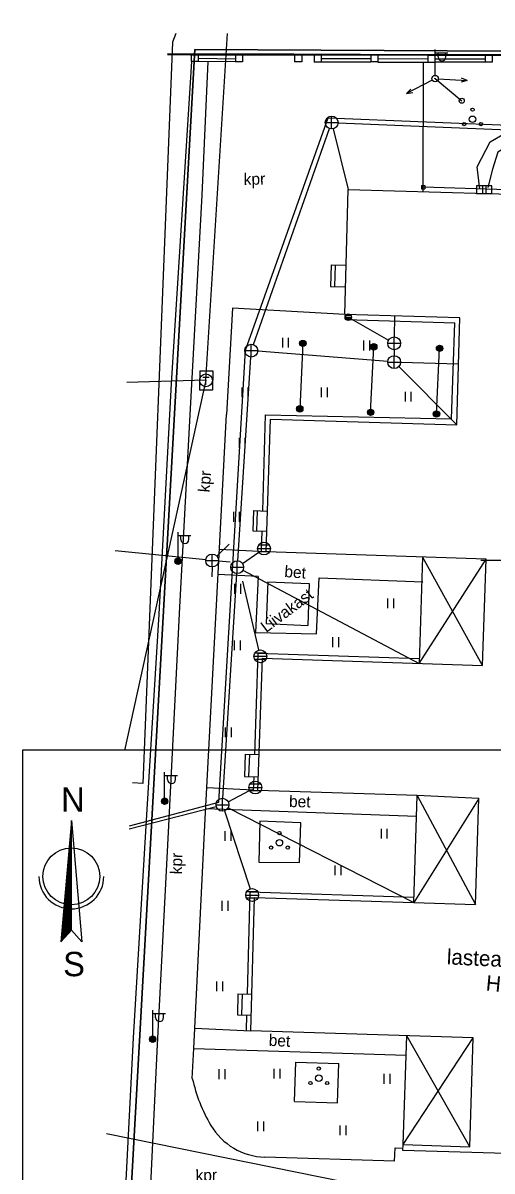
# Model space of a CAD drawing. Extents: x 630233 to 630407, y 6457243 to 6457442.
# Drawn here: x 630312.4 to 630348.9, y 6457352.6 to 6457441.7 of the extents above; entities that cross this region are included whole.
import ezdxf

# ---------------------------------------------------------------- set-up
doc = ezdxf.new("R2010")
doc.units = 0
for name, color, linetype in [('AED', 7, 'Continuous'), ('HALJASTUS', 7, 'Continuous'), ('HOONE', 7, 'Continuous'), ('HOONEDET', 7, 'Continuous'), ('KKAEV', 7, 'Continuous'), ('KTRASS', 7, 'Continuous'), ('MPKAABEL', 7, 'Continuous'), ('MPOHULIIN', 7, 'Continuous'), ('PIIR', 7, 'Continuous'), ('POST', 7, 'Continuous'), ('PUU', 7, 'Continuous'), ('RAJATIS', 7, 'Continuous'), ('SKKAEV', 7, 'Continuous'), ('SKTRASS', 7, 'Continuous'), ('TEE', 7, 'Continuous'), ('TKAEV', 7, 'Continuous'), ('TTRASS', 7, 'Continuous'), ('VORK', 7, 'Continuous'), ('VORMISTUS', 7, 'Continuous'), ('VTRASS', 7, 'Continuous')]:
    doc.layers.add(name, color=color, linetype=linetype)

# ---------------------------------------------------------------- blocks, each defined once
blk = doc.blocks.new('VARPOS')
at = {"layer": 'HOONE'}
for p, q in [((-25, 25), (-25, -25)), ((-25, 25), (25, 25)), ((25, 25), (25, -25)), ((-25, -25), (25, -25))]:
    blk.add_line(p, q, dxfattribs=at)
blk = doc.blocks.new('MEPOST')
at = {"layer": 'HOONE'}
for radius in [50, 45, 40, 35, 30, 25, 20, 15, 10, 5]:
    blk.add_circle((0, 0), radius, dxfattribs=at)
blk = doc.blocks.new('VAPOST')
at = {"layer": 'HOONE'}
for p, q in [((0, 50), (0, 450)), ((0, 400), (200, 400)), ((45, 336), (45, 400)), ((168, 336), (168, 400))]:
    blk.add_line(p, q, dxfattribs=at)
blk.add_arc((107, 336), 61.3, 180, 0, dxfattribs=at)
blk = doc.blocks.new('BEPOST')
at = {"layer": 'HOONE'}
for radius in [50, 4.67]:
    blk.add_circle((0, 0), radius, dxfattribs=at)
blk = doc.blocks.new('TUPOST')
at = {"layer": 'HOONE'}
blk.add_circle((0, 0), 40, dxfattribs=at)
blk = doc.blocks.new('PQQSAS')
at = {"layer": 'HOONE'}
for centre, radius in [((0, 0), 50), ((0, 150), 25), ((-130, -75), 25), ((130, -75), 25)]:
    blk.add_circle(centre, radius, dxfattribs=at)
blk = doc.blocks.new('KAKAEV')
at = {"layer": 'HOONE'}
for p, q in [((-100, 0), (100, 0)), ((0, -100), (0, 100))]:
    blk.add_line(p, q, dxfattribs=at)
blk.add_circle((0, 0), 100, dxfattribs=at)
blk = doc.blocks.new('HEIN')
at = {"layer": 'HOONE'}
for p, q in [((-46, 76), (-46, -76)), ((46, 76), (46, -76))]:
    blk.add_line(p, q, dxfattribs=at)
blk = doc.blocks.new('REKAEV')
at = {"layer": 'HOONE'}
for p, q in [((-100, 0), (100, 0)), ((86, 50), (-86, 50)), ((86, -50), (-86, -50))]:
    blk.add_line(p, q, dxfattribs=at)
blk.add_circle((0, 0), 100, dxfattribs=at)
blk = doc.blocks.new('PUPOST')
at = {"layer": 'HOONE'}
blk.add_circle((0, 0), 50, dxfattribs=at)
blk = doc.blocks.new('MPSUUN')
at = {"layer": 'HOONE'}
for p, q in [((50, 0), (500, 0)), ((500, 0), (410, 30)), ((500, 0), (410, -30))]:
    blk.add_line(p, q, dxfattribs=at)
blk = doc.blocks.new('SOKAEV')
at = {"layer": 'HOONE'}
for p, q in [((-50, 50), (50, 50)), ((0, -70), (0, 50))]:
    blk.add_line(p, q, dxfattribs=at)
blk.add_circle((0, 0), 100, dxfattribs=at)
blk = doc.blocks.new('ELKAPP')
at = {"layer": 'HOONE'}
for p, q in [((119, 60), (-119, 60)), ((-119, 60), (-119, -60)), ((-27, 60), (-27, -60)), ((27, 60), (27, -60)), ((119, -60), (119, 60)), ((-119, -60), (119, -60))]:
    blk.add_line(p, q, dxfattribs=at)
blk = doc.blocks.new('VKORIS')
at = {"layer": 'HOONE'}
for p, q in [((0, 400), (0, -400)), ((-400, 0), (400, 0))]:
    blk.add_line(p, q, dxfattribs=at)

msp = doc.modelspace()

# ---------------------------------------------------------------- linework, layer by layer
at = {"layer": 'AED'}
for points in [[(630326.033, 6457439.286), (630328.912, 6457439.263)], [(630335.59, 6457439.236), (630339.445, 6457439.253)], [(630343.868, 6457439.23), (630339.998, 6457439.253)], [(630344.421, 6457439.23), (630348.332, 6457439.233)], [(630395.188, 6457328.084), (630393.821, 6457315.879), (630392.528, 6457307.379), (630390.529, 6457292.492), (630388.464, 6457278.147), (630372.795, 6457279.494), (630357.41, 6457288.618), (630343.578, 6457296.971), (630331.605, 6457304.633), (630318.559, 6457312.936), (630319.42, 6457330.859), (630320.242, 6457348.269), (630320.988, 6457362.896), (630322.036, 6457380.216), (630322.981, 6457395.804), (630323.964, 6457413.741), (630325.538, 6457438.733)], [(630326.033, 6457439.01), (630328.914, 6457438.954)], [(630328.912, 6457438.71), (630326.033, 6457438.733)], [(630335.59, 6457438.96), (630339.445, 6457438.977)], [(630339.445, 6457438.7), (630335.59, 6457438.683)], [(630339.998, 6457438.977), (630343.868, 6457438.953)], [(630339.998, 6457438.7), (630343.868, 6457438.677)], [(630344.421, 6457438.953), (630348.332, 6457438.957)], [(630348.332, 6457438.68), (630344.421, 6457438.677)]]:
    msp.add_lwpolyline(points, dxfattribs=at)
at = {"layer": 'HOONE'}
for points in [[(630354.418, 6457353.798), (630341.942, 6457354.157), (630341.967, 6457354.617), (630347.134, 6457354.449), (630347.4, 6457362.901), (630330.119, 6457363.445), (630330.411, 6457373.806), (630342.788, 6457373.413), (630347.576, 6457373.261), (630347.826, 6457381.507), (630343.052, 6457381.735), (630330.668, 6457382.125), (630331.015, 6457392.389), (630348.124, 6457391.821), (630348.415, 6457400.094), (630331.306, 6457400.662), (630331.657, 6457410.952), (630346.123, 6457410.53), (630346.37, 6457418.821), (630337.414, 6457419.082), (630337.671, 6457428.792), (630359.278, 6457428.179)], [(630343.47, 6457400.258), (630343.195, 6457391.984), (630348.415, 6457400.094)], [(630348.124, 6457391.821), (630343.47, 6457400.258)], [(630347.826, 6457381.507), (630342.788, 6457373.413), (630343.052, 6457381.735), (630347.576, 6457373.261)], [(630341.967, 6457354.617), (630342.233, 6457363.064)]]:
    msp.add_lwpolyline(points, dxfattribs=at)
at = {"layer": 'HOONEDET'}
for p, q in [((630336.351, 6457422.94), (630336.307, 6457421.275)), ((630336.351, 6457422.94), (630337.515, 6457422.909)), ((630336.656, 6457421.266), (630336.7, 6457422.931)), ((630336.307, 6457421.275), (630337.471, 6457421.244)), ((630330.33, 6457403.857), (630330.276, 6457402.285)), ((630330.33, 6457403.857), (630331.414, 6457403.82)), ((630330.619, 6457403.847), (630330.565, 6457402.275)), ((630330.276, 6457402.285), (630331.36, 6457402.248)), ((630329.68, 6457384.94), (630329.622, 6457383.211)), ((630329.68, 6457384.94), (630330.762, 6457384.903)), ((630330.006, 6457384.929), (630329.948, 6457383.2)), ((630329.622, 6457383.211), (630330.703, 6457383.174)), ((630329.115, 6457366.335), (630329.069, 6457364.703)), ((630329.115, 6457366.335), (630330.2, 6457366.304)), ((630329.433, 6457366.326), (630329.387, 6457364.694)), ((630329.069, 6457364.703), (630330.154, 6457364.672)), ((630341.967, 6457354.617), (630347.4, 6457362.901)), ((630347.134, 6457354.449), (630342.233, 6457363.064))]:
    msp.add_line(p, q, dxfattribs=at)
at = {"layer": 'KTRASS'}
for points in [[(630336.903, 6457433.975), (630372.119, 6457432.516)], [(630330.317, 6457416.747), (630336.237, 6457433.524)], [(630336.521, 6457433.51), (630337.671, 6457428.792)], [(630341.272, 6457417.354), (630341.319, 6457418.968)], [(630340.767, 6457415.433), (630330.649, 6457416.235)], [(630341.26, 6457416.354), (630341.262, 6457415.893)], [(630329.095, 6457399.955), (630330.119, 6457415.776)], [(630341.618, 6457415.039), (630346.123, 6457410.53)], [(630341.765, 6457415.378), (630346.263, 6457415.244)], [(630326.61, 6457400.031), (630319.571, 6457400.74)], [(630327.466, 6457400.329), (630328.428, 6457401.261)], [(630327.606, 6457399.944), (630328.503, 6457399.876)], [(630327.099, 6457399.481), (630327.086, 6457398.709)], [(630327.937, 6457381.507), (630329.032, 6457398.957)], [(630329.505, 6457399.222), (630343.195, 6457391.984)], [(630320.656, 6457379.147), (630327.422, 6457380.884)], [(630328.351, 6457380.781), (630342.788, 6457373.413)]]:
    msp.add_lwpolyline(points, dxfattribs=at)
at = {"layer": 'MPKAABEL'}
for points in [[(630347.91, 6457428.83), (630347.7, 6457430.57), (630348.73, 6457432.49), (630349.88, 6457433.16), (630351.7, 6457432.63), (630353.94, 6457432.22), (630363.7, 6457432.41), (630373.71, 6457431.2), (630383.69, 6457430.65), (630393.71, 6457430.1), (630397.56, 6457429.21), (630400.79, 6457427.51), (630401.15, 6457426.77), (630399.68, 6457419.28), (630398.15, 6457409.23), (630396.76, 6457399.18), (630395.32, 6457388.64), (630394.22, 6457378.52), (630395.23, 6457374.5), (630395.9, 6457373.55), (630401.51, 6457365.3), (630402.787, 6457362.663)], [(630402.694, 6457361.662), (630401.18, 6457364.68), (630395.36, 6457373.2), (630394.62, 6457374.36), (630393.56, 6457378.45), (630394.93, 6457388.76), (630396.23, 6457399.29), (630397.66, 6457409.31), (630399.13, 6457419.4), (630400.9, 6457426.76), (630400.64, 6457427.25), (630397.37, 6457428.78), (630393.6, 6457429.8), (630383.62, 6457430.19), (630373.67, 6457430.76), (630363.75, 6457431.85), (630353.97, 6457431.98), (630351.51, 6457432.04), (630350.11, 6457432.19), (630349.31, 6457431.69), (630348.91, 6457430.38), (630348.55, 6457428.94)]]:
    msp.add_lwpolyline(points, dxfattribs=at)
at = {"layer": 'PIIR'}
msp.add_lwpolyline([(630324.28, 6457440.902), (630324.04, 6457440.23), (630321.72, 6457382.65), (630320.927, 6457382.701)], dxfattribs=at)
for points in [[(630325.76, 6457439.66), (630318.69, 6457313.03), (630362.92, 6457285.35), (630375.96, 6457278.96), (630389.13, 6457278.16), (630404.2, 6457439.25)], [(630325.76, 6457439.66), (630404.2, 6457439.25), (630389.13, 6457278.16), (630375.96, 6457278.96), (630362.92, 6457285.35), (630318.69, 6457313.03)]]:
    msp.add_lwpolyline(points, close=True, dxfattribs=at)
at = {"layer": 'POST'}
msp.add_line((630344.439, 6457437.413), (630346.513, 6457435.69), dxfattribs=at)
at = {"layer": 'RAJATIS'}
for points in [[(630334.157, 6457416.852), (630333.916, 6457411.759)], [(630339.426, 6457411.486), (630339.667, 6457416.579)], [(630344.549, 6457411.363), (630344.79, 6457416.456)], [(630331.43, 6457398.327), (630331.313, 6457395.077)], [(630331.43, 6457398.327), (630334.658, 6457398.193)], [(630334.658, 6457398.193), (630334.541, 6457394.943)], [(630331.313, 6457395.077), (630334.541, 6457394.943)], [(630330.809, 6457379.73), (630330.738, 6457376.549), (630333.906, 6457376.514), (630334.016, 6457379.613), (630330.809, 6457379.73)], [(630333.509, 6457357.958), (630333.605, 6457361.006)], [(630333.605, 6457361.006), (630336.953, 6457360.901)], [(630336.858, 6457357.852), (630336.953, 6457360.901)], [(630333.509, 6457357.958), (630336.858, 6457357.852)]]:
    msp.add_lwpolyline(points, dxfattribs=at)
at = {"layer": 'SKTRASS'}
for points in [[(630337.909, 6457418.755), (630340.822, 6457417.101)], [(630329.472, 6457399.743), (630330.729, 6457400.627)], [(630330.747, 6457393.03), (630329.501, 6457398.383)], [(630328.349, 6457381.24), (630330.024, 6457382.118)], [(630328.063, 6457380.533), (630330.067, 6457374.476)]]:
    msp.add_lwpolyline(points, dxfattribs=at)
at = {"layer": 'TEE'}
for points in [[(630381.636, 6457441.732), (630381.526, 6457439.173), (630363.499, 6457439.128), (630353.335, 6457439.186), (630343.841, 6457439.193), (630333.456, 6457439.238), (630325.424, 6457439.228), (630323.644, 6457439.252)], [(630381.566, 6457441.723), (630381.459, 6457439.243), (630363.499, 6457439.198), (630353.335, 6457439.256), (630343.841, 6457439.263), (630333.456, 6457439.308), (630325.424, 6457439.298), (630323.645, 6457439.322)], [(630326.769, 6457438.751), (630326.301, 6457428.36), (630325.367, 6457411.283), (630324.566, 6457396.357), (630323.686, 6457378.869), (630322.832, 6457362.388), (630322.301, 6457350.951), (630340.821, 6457350.554), (630355.186, 6457350.201), (630369.441, 6457349.901), (630378.426, 6457349.746), (630378.743, 6457360.099), (630379.282, 6457380.018), (630379.921, 6457398.601), (630380.461, 6457419.575), (630380.901, 6457438.665)], [(630343.517, 6457428.626), (630343.534, 6457438.675)], [(630352.508, 6457428.697), (630343.518, 6457428.983)], [(630337.414, 6457419.082), (630328.682, 6457419.571), (630328.215, 6457411.321)], [(630337.496, 6457418.701), (630337.507, 6457419.079)], [(630337.496, 6457418.701), (630345.986, 6457418.448)], [(630345.703, 6457410.98), (630345.986, 6457418.448)], [(630327.518, 6457397.996), (630328.215, 6457411.321)], [(630331.047, 6457403.832), (630331.258, 6457411.3), (630331.258, 6457411.3), (630345.703, 6457410.98)], [(630330.959, 6457400.719), (630331.003, 6457402.26)], [(630331.294, 6457400.655), (630327.667, 6457400.845)], [(630330.675, 6457398.731), (630327.565, 6457398.894)], [(630330.675, 6457398.731), (630330.675, 6457398.731), (630330.474, 6457394.382)], [(630335.232, 6457394.274), (630335.433, 6457398.623)], [(630335.433, 6457398.623), (630343.493, 6457398.321)], [(630326.553, 6457379.427), (630327.518, 6457397.996)], [(630330.474, 6457394.382), (630335.232, 6457394.274)], [(630330.673, 6457392.79), (630330.403, 6457384.916)], [(630330.673, 6457392.79), (630343.208, 6457392.374)], [(630330.344, 6457383.187), (630330.308, 6457382.137)], [(630330.308, 6457382.137), (630326.704, 6457382.324)], [(630326.62, 6457380.711), (630343.001, 6457380.131)], [(630325.772, 6457363.665), (630326.553, 6457379.427)], [(630330.038, 6457374.247), (630329.827, 6457366.315)], [(630330.038, 6457374.247), (630342.801, 6457373.841)], [(630329.783, 6457364.683), (630329.751, 6457363.464)], [(630325.686, 6457362.079), (630325.772, 6457363.665)], [(630325.772, 6457363.665), (630330.119, 6457363.445)], [(630325.57, 6457359.751), (630325.686, 6457362.079), (630342.186, 6457361.561)], [(630341.277, 6457353.325), (630341.334, 6457354.363), (630341.951, 6457354.329)], [(630341.277, 6457353.325), (630331.197, 6457353.637)]]:
    msp.add_lwpolyline(points, dxfattribs=at)
for centre, radius, start, end in [((630337.877, 6457362.528), 12.617, 192.71568, 210.5775), ((630331.353, 6457358.673), 5.039, 210.5775, 268.22713)]:
    msp.add_arc(centre, radius, start, end, dxfattribs=at)
at = {"layer": 'TTRASS'}
for points in [[(630318.905, 6457355.486), (630370.514, 6457345.014), (630376.765, 6457437.434), (630376.865, 6457441.368)], [(630326.629, 6457413.98), (630328.313, 6457440.913)], [(630326.153, 6457414.716), (630326.128, 6457413.217)], [(630326.153, 6457414.716), (630327.152, 6457414.7)], [(630327.152, 6457414.7), (630327.128, 6457413.2)], [(630326.629, 6457413.98), (630320.31, 6457385.215)], [(630326.629, 6457413.98), (630320.492, 6457413.817)], [(630327.128, 6457413.2), (630326.128, 6457413.217)]]:
    msp.add_lwpolyline(points, dxfattribs=at)
at = {"layer": 'VORMISTUS'}
for p, q in [((630316.166, 6457379.794), (630315.342, 6457370.369)), ((630316.128, 6457379.356), (630316.166, 6457379.356)), ((630316.136, 6457379.451), (630316.166, 6457379.451)), ((630316.145, 6457379.545), (630316.166, 6457379.545)), ((630316.153, 6457379.64), (630316.166, 6457379.64)), ((630316.161, 6457379.735), (630316.166, 6457379.735)), ((630316.166, 6457379.794), (630316.991, 6457370.369)), ((630316.166, 6457371.257), (630316.166, 6457379.794)), ((630316.045, 6457378.41), (630316.166, 6457378.41)), ((630316.054, 6457378.505), (630316.166, 6457378.505)), ((630316.062, 6457378.599), (630316.166, 6457378.599)), ((630316.07, 6457378.694), (630316.166, 6457378.694)), ((630316.078, 6457378.789), (630316.166, 6457378.789)), ((630316.087, 6457378.883), (630316.166, 6457378.883)), ((630316.095, 6457378.978), (630316.166, 6457378.978)), ((630316.103, 6457379.072), (630316.166, 6457379.072)), ((630316.112, 6457379.167), (630316.166, 6457379.167)), ((630316.12, 6457379.262), (630316.166, 6457379.262)), ((630315.971, 6457377.559), (630316.166, 6457377.559)), ((630315.979, 6457377.653), (630316.166, 6457377.653)), ((630315.987, 6457377.748), (630316.166, 6457377.748)), ((630315.996, 6457377.842), (630316.166, 6457377.842)), ((630316.004, 6457377.937), (630316.166, 6457377.937)), ((630316.012, 6457378.032), (630316.166, 6457378.032)), ((630316.02, 6457378.126), (630316.166, 6457378.126)), ((630316.029, 6457378.221), (630316.166, 6457378.221)), ((630316.037, 6457378.315), (630316.166, 6457378.315)), ((630315.896, 6457376.707), (630316.166, 6457376.707)), ((630315.905, 6457376.802), (630316.166, 6457376.802)), ((630315.913, 6457376.896), (630316.166, 6457376.896)), ((630315.921, 6457376.991), (630316.166, 6457376.991)), ((630315.929, 6457377.085), (630316.166, 6457377.085)), ((630315.938, 6457377.18), (630316.166, 6457377.18)), ((630315.946, 6457377.275), (630316.166, 6457377.275)), ((630315.954, 6457377.369), (630316.166, 6457377.369)), ((630315.963, 6457377.464), (630316.166, 6457377.464)), ((630315.814, 6457375.761), (630316.166, 6457375.761)), ((630315.822, 6457375.855), (630316.166, 6457375.855)), ((630315.83, 6457375.95), (630316.166, 6457375.95)), ((630315.838, 6457376.045), (630316.166, 6457376.045)), ((630315.847, 6457376.139), (630316.166, 6457376.139)), ((630315.855, 6457376.234), (630316.166, 6457376.234)), ((630315.863, 6457376.329), (630316.166, 6457376.329)), ((630315.871, 6457376.423), (630316.166, 6457376.423)), ((630315.88, 6457376.518), (630316.166, 6457376.518)), ((630315.888, 6457376.612), (630316.166, 6457376.612)), ((630315.739, 6457374.909), (630316.166, 6457374.909)), ((630315.747, 6457375.004), (630316.166, 6457375.004)), ((630315.756, 6457375.098), (630316.166, 6457375.098)), ((630315.764, 6457375.193), (630316.166, 6457375.193)), ((630315.772, 6457375.288), (630316.166, 6457375.288)), ((630315.78, 6457375.382), (630316.166, 6457375.382)), ((630315.789, 6457375.477), (630316.166, 6457375.477)), ((630315.797, 6457375.572), (630316.166, 6457375.572)), ((630315.805, 6457375.666), (630316.166, 6457375.666)), ((630315.656, 6457373.963), (630316.166, 6457373.963)), ((630315.665, 6457374.058), (630316.166, 6457374.058)), ((630315.673, 6457374.152), (630316.166, 6457374.152)), ((630315.681, 6457374.247), (630316.166, 6457374.247)), ((630315.689, 6457374.342), (630316.166, 6457374.342)), ((630315.698, 6457374.436), (630316.166, 6457374.436)), ((630315.706, 6457374.531), (630316.166, 6457374.531)), ((630315.714, 6457374.625), (630316.166, 6457374.625)), ((630315.722, 6457374.72), (630316.166, 6457374.72)), ((630315.731, 6457374.815), (630316.166, 6457374.815)), ((630315.582, 6457373.112), (630316.166, 6457373.112)), ((630315.59, 6457373.206), (630316.166, 6457373.206)), ((630315.598, 6457373.301), (630316.166, 6457373.301)), ((630315.607, 6457373.395), (630316.166, 6457373.395)), ((630315.615, 6457373.49), (630316.166, 6457373.49)), ((630315.623, 6457373.585), (630316.166, 6457373.585)), ((630315.631, 6457373.679), (630316.166, 6457373.679)), ((630315.64, 6457373.774), (630316.166, 6457373.774)), ((630315.648, 6457373.868), (630316.166, 6457373.868)), ((630315.499, 6457372.165), (630316.166, 6457372.165)), ((630315.507, 6457372.26), (630316.166, 6457372.26)), ((630315.516, 6457372.355), (630316.166, 6457372.355)), ((630315.524, 6457372.449), (630316.166, 6457372.449)), ((630315.532, 6457372.544), (630316.166, 6457372.544)), ((630315.54, 6457372.638), (630316.166, 6457372.638)), ((630315.549, 6457372.733), (630316.166, 6457372.733)), ((630315.557, 6457372.828), (630316.166, 6457372.828)), ((630315.565, 6457372.922), (630316.166, 6457372.922)), ((630315.573, 6457373.017), (630316.166, 6457373.017)), ((630315.424, 6457371.314), (630316.166, 6457371.314)), ((630315.433, 6457371.408), (630316.166, 6457371.408)), ((630315.441, 6457371.503), (630316.166, 6457371.503)), ((630315.449, 6457371.598), (630316.166, 6457371.598)), ((630315.458, 6457371.692), (630316.166, 6457371.692)), ((630315.466, 6457371.787), (630316.166, 6457371.787)), ((630315.474, 6457371.881), (630316.166, 6457371.881)), ((630315.482, 6457371.976), (630316.166, 6457371.976)), ((630315.491, 6457372.071), (630316.166, 6457372.071)), ((630315.342, 6457370.369), (630316.166, 6457371.257)), ((630315.35, 6457370.462), (630315.429, 6457370.462)), ((630315.358, 6457370.557), (630315.516, 6457370.557)), ((630315.367, 6457370.651), (630315.604, 6457370.651)), ((630315.375, 6457370.746), (630315.692, 6457370.746)), ((630315.383, 6457370.841), (630315.78, 6457370.841)), ((630315.391, 6457370.935), (630315.868, 6457370.935)), ((630315.4, 6457371.03), (630315.956, 6457371.03)), ((630315.408, 6457371.125), (630316.044, 6457371.125)), ((630315.416, 6457371.219), (630316.131, 6457371.219)), ((630316.166, 6457371.257), (630316.991, 6457370.369))]:
    msp.add_line(p, q, dxfattribs=at)
msp.add_lwpolyline([(630404.905, 6457242.771), (630312.405, 6457242.771), (630312.405, 6457385.271), (630404.905, 6457385.271), (630404.905, 6457242.771)], dxfattribs=at)
msp.add_circle((630316.166, 6457375.447), 2.208, dxfattribs=at)
msp.add_arc((630316.166, 6457375.447), 2.523, 180, 0, dxfattribs=at)
at = {"layer": 'VTRASS'}
msp.add_lwpolyline([(630320.678, 6457379.372), (630327.63, 6457381.22), (630329.7, 6457416.31), (630336.14, 6457434.37), (630351.41, 6457433.74), (630351.35, 6457433.5), (630351.19, 6457428.29)], dxfattribs=at)

# ---------------------------------------------------------------- block references
at = {"layer": 'AED', "xscale": 0.011060000015422702, "yscale": 0.011060000015422702, "rotation": -89.99999993366082}
for p in [(630325.76, 6457439.01), (630329.19, 6457438.99), (630333.8, 6457438.99), (630335.31, 6457438.96), (630339.72, 6457438.98), (630344.14, 6457438.95), (630348.61, 6457438.96)]:
    msp.add_blockref('VARPOS', p, dxfattribs=at)
at = {"layer": 'AED', "xscale": 0.005, "yscale": 0.005}
msp.add_blockref('VARPOS', (630343.52, 6457428.98), dxfattribs=at)
at = {"layer": 'HALJASTUS', "xscale": 0.005, "yscale": 0.005}
for p in [(630332.8, 6457416.9), (630339.11, 6457416.68), (630329.65, 6457413.05), (630335.81, 6457413.05), (630342.33, 6457412.71), (630329.43, 6457409.12), (630328.99, 6457403.37), (630329.09, 6457397.78), (630340.97, 6457396.66), (630329.05, 6457393.4), (630336.69, 6457393.64), (630328.36, 6457386.64), (630328.33, 6457378.59), (630340.47, 6457378.77), (630336.88, 6457375.92), (630328.1, 6457373.16), (630327.68, 6457366.91), (630327.87, 6457360.08), (630332.14, 6457360.12), (630340.68, 6457359.72), (630330.87, 6457356.04), (630337.27, 6457355.72)]:
    msp.add_blockref('HEIN', p, dxfattribs=at)
at = {"layer": 'KKAEV', "xscale": 0.005, "yscale": 0.005}
for p in [(630336.4, 6457434), (630330.15, 6457416.28), (630341.26, 6457416.85), (630341.26, 6457415.39), (630327.11, 6457399.98), (630329.06, 6457399.46), (630327.91, 6457381.01)]:
    msp.add_blockref('KAKAEV', p, dxfattribs=at)
at = {"layer": 'MPOHULIIN'}
for xscale, yscale, rotation in [(0.00500000000118342, 0.005000000000000001, -152.15880415585363), (0.0050000000006247885, 0.004999999999999999, -3.287084160190376)]:
    msp.add_blockref('MPSUUN', (630344.44, 6457437.41), dxfattribs=dict(at, xscale=xscale, yscale=yscale, rotation=rotation))
at = {"layer": 'POST', "xscale": 0.005, "yscale": 0.005}
for name, p in [('VAPOST', (630344.44, 6457437.41)), ('BEPOST', (630344.44, 6457437.41)), ('PUPOST', (630344.44, 6457437.41)), ('TUPOST', (630346.51, 6457435.69)), ('ELKAPP', (630348.25, 6457428.78)), ('ELKAPP', (630348.25, 6457428.78)), ('VAPOST', (630324.46, 6457399.93)), ('MEPOST', (630324.46, 6457399.93)), ('VAPOST', (630323.42, 6457381.28)), ('MEPOST', (630323.42, 6457381.28)), ('VAPOST', (630322.49, 6457362.8)), ('MEPOST', (630322.49, 6457362.8))]:
    msp.add_blockref(name, p, dxfattribs=at)
at = {"layer": 'PUU', "xscale": 0.005, "yscale": 0.005}
for p in [(630347.35, 6457434.25), (630332.34, 6457378.06), (630335.4, 6457359.77)]:
    msp.add_blockref('PQQSAS', p, dxfattribs=at)
at = {"layer": 'RAJATIS', "xscale": 0.005, "yscale": 0.005}
for p in [(630334.16, 6457416.85), (630339.67, 6457416.58), (630344.79, 6457416.46), (630333.92, 6457411.76), (630339.43, 6457411.49), (630344.55, 6457411.36)]:
    msp.add_blockref('MEPOST', p, dxfattribs=at)
at = {"layer": 'SKKAEV'}
for p, xscale, yscale in [((630337.69, 6457418.88), 0.0025, 0.0025), ((630331.14, 6457400.91), 0.005, 0.005), ((630330.86, 6457392.54), 0.005, 0.005), ((630330.47, 6457382.35), 0.005, 0.005), ((630330.22, 6457374), 0.005, 0.005)]:
    msp.add_blockref('REKAEV', p, dxfattribs=dict(at, xscale=xscale, yscale=yscale))
at = {"layer": 'TKAEV', "xscale": 0.005, "yscale": 0.005}
msp.add_blockref('SOKAEV', (630326.63, 6457413.98), dxfattribs=at)
at = {"layer": 'VORK', "xscale": 0.005, "yscale": 0.005}
msp.add_blockref('VKORIS', (630350, 6457400), dxfattribs=at)

# ---------------------------------------------------------------- texts
at = {"layer": 'HOONE'}
for s, height, rotation, p in [('lasteaed', 1.1999, 357.39847, (630345.33, 6457368.612)), ('H', 1.2, 354.64655, (630348.35, 6457366.582))]:
    msp.add_text(s, height=height, rotation=rotation, dxfattribs=at).set_placement(p)
at = {"layer": 'RAJATIS'}
msp.add_text('Liivakast', height=0.8999, rotation=36.79038, dxfattribs=at).set_placement((630331.31, 6457394.34))
at = {"layer": 'TEE'}
for s, height, rotation, p in [('kpr', 0.9, 1.24614, (630329.57, 6457429.15)), ('kpr', 0.9, 85.31192, (630326.91, 6457405.25)), ('bet', 0.8999, 355.68708, (630332.7, 6457398.7)), ('bet', 0.8999, 358.94993, (630333.08, 6457380.83)), ('kpr', 0.8999, 88.60121, (630324.76, 6457375.6)), ('bet', 0.9, 357.05457, (630331.49, 6457362.29)), ('kpr', 0.8999, 1.24515, (630325.83, 6457351.77))]:
    msp.add_text(s, height=height, rotation=rotation, dxfattribs=at).set_placement(p)
at = {"layer": 'VORMISTUS'}
for s, p in [('N', (630315.374, 6457380.46)), ('S', (630315.531, 6457367.692))]:
    msp.add_text(s, height=1.892, dxfattribs=at).set_placement(p)

doc.saveas('drawing.dxf')
